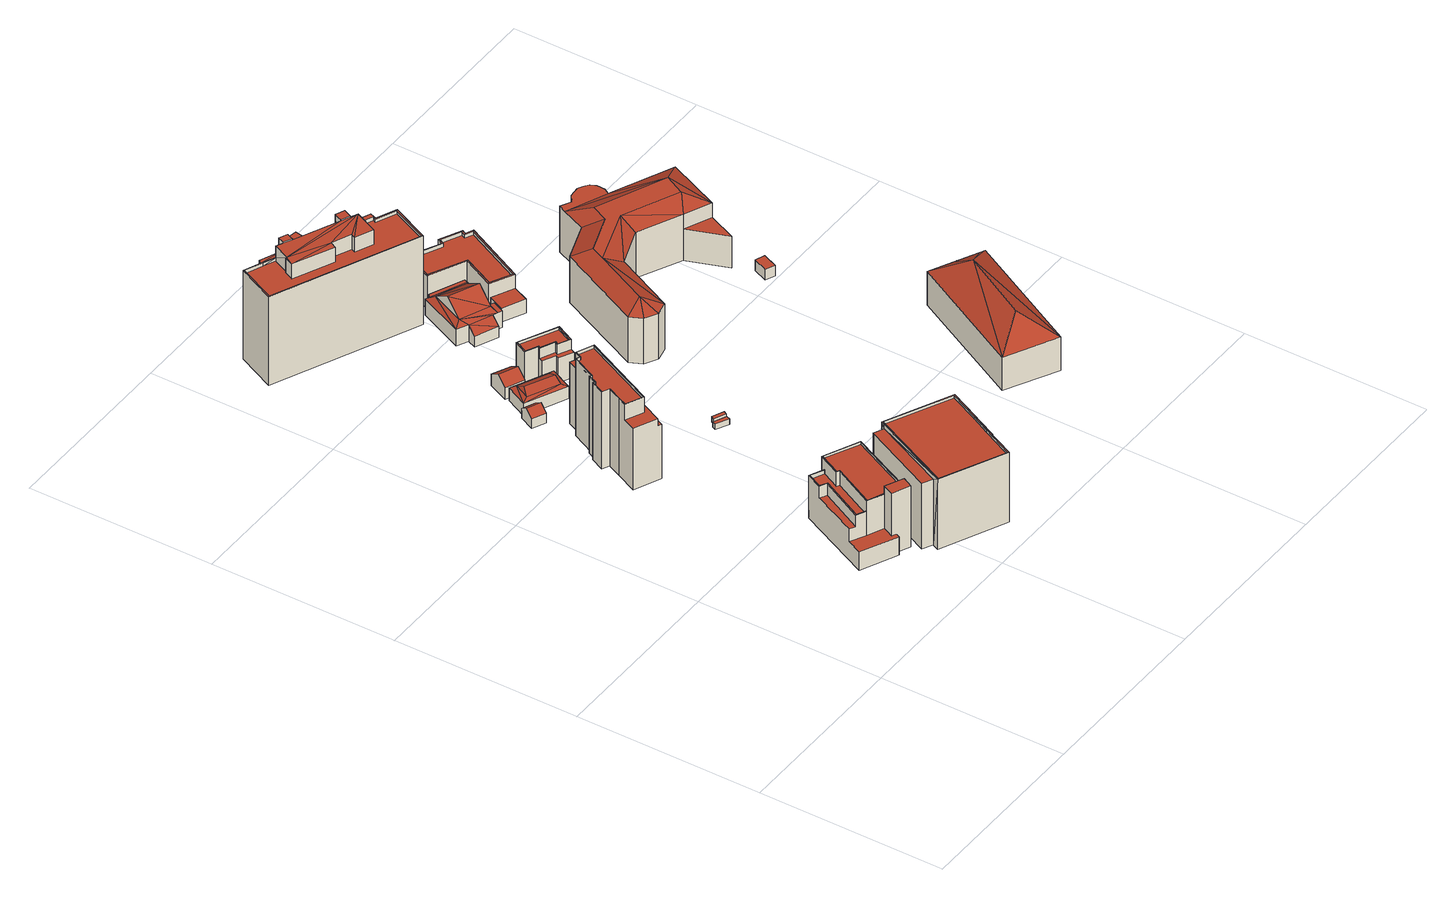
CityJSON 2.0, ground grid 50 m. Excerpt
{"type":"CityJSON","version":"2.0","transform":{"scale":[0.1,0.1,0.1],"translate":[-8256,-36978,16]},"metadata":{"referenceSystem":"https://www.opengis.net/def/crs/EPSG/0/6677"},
"CityObjects":{
"building1":{"type":"Building","attributes":{"class":3002,"usage":422,"measuredHeight":14.7,"storeysAboveGround":4,"storeysBelowGround":0,"prefecture":13,"city":13103,"footprintArea":331.38,"fireproofType":1001,"coverageRatio":60,"floorAreaRatio":400,"surveyYear":2021,"urbanPlanType":21,"areaClassificationType":22,"landUseType":214,"districts":"6","detailedUsage":"1121","floodRisk_description":10,"floodRisk_rank":1,"floodRisk_depth":0.01,"floodRisk_adminType":2,"floodRisk_scale":2,"meshCode":"53394509"},"geometry":[{"type":"Solid","lod":"2","boundaries":[[[[0,1,2,3,4,5,6,7]],[[8,9,10]],[[11,12,13,14,15]],[[16,17,18,19,20,21,22]],[[23,24,10,9]],[[25,26,27,28]],[[29,30,31,32,33,34]],[[35,36,37,38,39,40,41,42,43,44]],[[45,46,47,48,49,50,51,52,53,54]],[[55,56,24,23]],[[28,27,57,58]],[[59,60,61,62]],[[63,64,65]],[[64,63,61,60]],[[59,62,56,55]],[[25,32,31,26]],[[66,67,68,69]],[[70,71,72,73]],[[58,57,15,14]],[[60,59,67,66]],[[70,16,22,4,3,71]],[[58,1,0,9,8,54,53,28]],[[5,4,22,21]],[[11,38,37,12]],[[62,48,47,56]],[[24,46,45,10]],[[7,6,20,19,69,68,55,23]],[[10,45,54,8]],[[12,37,36,34,33,73,72,13]],[[31,43,42,26]],[[57,40,39,15]],[[25,28,53,52]],[[34,36,35,29]],[[59,55,68,67]],[[30,44,43,31]],[[15,39,38,11]],[[70,73,33,17,16]],[[2,14,13,72,71,3]],[[2,1,58,14]],[[6,5,21,20]],[[65,51,50,63]],[[63,50,49,61]],[[61,49,48,62]],[[26,42,41,27]],[[56,47,46,24]],[[33,32,64,18,17]],[[65,64,32,25,52,51]],[[29,35,44,30]],[[18,64,60,66,69,19]],[[27,41,40,57]],[[0,7,23,9]]]],"semantics":{"surfaces":[{"type":"GroundSurface"},{"type":"RoofSurface"},{"type":"WallSurface"}],"values":[[0,1,1,1,1,1,1,1,1,1,1,1,1,1,1,1,1,1,1,2,2,2,2,2,2,2,2,2,2,2,2,2,2,2,2,2,2,2,2,2,2,2,2,2,2,2,2,2,2,2,2]]}}]},
"building2":{"type":"Building","attributes":{"class":3002,"usage":412,"measuredHeight":18.7,"storeysAboveGround":7,"storeysBelowGround":0,"prefecture":13,"city":13103,"footprintArea":244.25,"fireproofType":1001,"coverageRatio":60,"floorAreaRatio":400,"surveyYear":2021,"urbanPlanType":21,"areaClassificationType":22,"landUseType":211,"districts":"6","detailedUsage":"1320","floodRisk_description":10,"floodRisk_rank":1,"floodRisk_depth":0.39,"floodRisk_adminType":2,"floodRisk_scale":2,"meshCode":"53394509"},"geometry":[{"type":"Solid","lod":"2","boundaries":[[[[74,75,76,77,78,79,80,81,82,83,84,85,86]],[[87,88,89,90]],[[91,92,93,94]],[[95,96,97,98]],[[99,100,101,102]],[[103,104,88,87]],[[105,106,107,108,109,110,111,112]],[[90,89,92,91]],[[113,114,115,116]],[[95,117,118,96]],[[119,120,121,122]],[[123,124,125,126,127,128,129,130,131,132,133,134,135]],[[113,116,136,137]],[[98,97,115,114]],[[99,137,136,100]],[[117,94,93,118]],[[103,102,101,104]],[[74,86,102,103]],[[84,83,113,137]],[[77,76,121,120]],[[97,129,128,115]],[[116,127,126,136]],[[109,91,94,110]],[[93,132,131,118]],[[85,84,137,99]],[[99,102,86,85]],[[92,133,132,93]],[[104,123,135,88]],[[82,81,98,114]],[[74,103,87,107,106,75]],[[108,90,91,109]],[[96,130,129,97]],[[78,111,110,94,117,79]],[[136,126,125,100]],[[100,125,124,101]],[[95,98,81,80]],[[107,87,90,108]],[[115,128,127,116]],[[88,135,134,89]],[[122,105,112,119]],[[80,79,117,95]],[[118,131,130,96]],[[83,82,114,113]],[[89,134,133,92]],[[75,106,105,122,121,76]],[[101,124,123,104]],[[77,120,119,112,111,78]]]],"semantics":{"surfaces":[{"type":"GroundSurface"},{"type":"RoofSurface"},{"type":"WallSurface"}],"values":[[0,1,1,1,1,1,1,1,1,1,1,1,1,1,1,1,1,2,2,2,2,2,2,2,2,2,2,2,2,2,2,2,2,2,2,2,2,2,2,2,2,2,2,2,2,2,2]]}}]},
"building3":{"type":"Building","attributes":{"class":3002,"usage":422,"measuredHeight":21.5,"storeysAboveGround":4,"storeysBelowGround":0,"prefecture":13,"city":13103,"footprintArea":544.27,"fireproofType":1001,"coverageRatio":60,"floorAreaRatio":400,"surveyYear":2021,"urbanPlanType":21,"areaClassificationType":22,"landUseType":214,"districts":"6","detailedUsage":"1121","floodRisk_description":10,"floodRisk_rank":1,"floodRisk_depth":0.01,"floodRisk_adminType":2,"floodRisk_scale":2,"meshCode":"53394509"},"geometry":[{"type":"Solid","lod":"2","boundaries":[[[[138,139,140,141,142,143,144,145,146,147,148,149]],[[150,151,152,153]],[[154,155,156,157]],[[158,159,160,161,162,163,164]],[[165,166,167,168]],[[169,170,171,172]],[[165,168,151,150]],[[173,174,167,166]],[[175,176,177,178]],[[169,172,174,173]],[[153,152,171,170]],[[148,147,178,177]],[[152,162,161,171]],[[170,178,147]],[[138,149,176,175]],[[166,165,154,141,140]],[[144,143,156,155]],[[149,148,177,176]],[[146,145,153,170]],[[142,141,154,157]],[[153,145,144,155,150]],[[170,175,178]],[[154,165,150,155]],[[170,147,146]],[[167,158,164,168]],[[170,169,175]],[[174,159,158,167]],[[168,164,163,151]],[[140,139,173,166]],[[151,163,162,152]],[[172,160,159,174]],[[173,139,138,175]],[[173,175,169]],[[143,142,157,156]],[[171,161,160,172]]]],"semantics":{"surfaces":[{"type":"GroundSurface"},{"type":"RoofSurface"},{"type":"WallSurface"}],"values":[[0,1,1,1,1,1,1,1,1,1,1,2,2,2,2,2,2,2,2,2,2,2,2,2,2,2,2,2,2,2,2,2,2,2,2]]}}]},
"building4":{"type":"Building","attributes":{"class":3001,"usage":431,"measuredHeight":3.1,"storeysAboveGround":1,"storeysBelowGround":0,"prefecture":13,"city":13103,"footprintArea":17.51,"fireproofType":1001,"coverageRatio":60,"floorAreaRatio":400,"surveyYear":2021,"urbanPlanType":21,"areaClassificationType":22,"landUseType":216,"districts":"6","detailedUsage":"1431","floodRisk_description":10,"floodRisk_rank":1,"floodRisk_depth":0.1,"floodRisk_adminType":2,"floodRisk_scale":2,"meshCode":"53394509"},"geometry":[{"type":"Solid","lod":"2","boundaries":[[[[179,180,181,182]],[[183,184,185,186]],[[187,188,184,183]],[[179,182,186,185]],[[180,179,185,184,188]],[[182,181,187,183,186]],[[181,180,188,187]]]],"semantics":{"surfaces":[{"type":"GroundSurface"},{"type":"RoofSurface"},{"type":"WallSurface"}],"values":[[0,1,1,2,2,2,2]]}}]},
"building5":{"type":"Building","attributes":{"class":3001,"usage":422,"measuredHeight":4.2,"storeysAboveGround":1,"storeysBelowGround":0,"prefecture":13,"city":13103,"footprintArea":104.18,"fireproofType":1003,"coverageRatio":60,"floorAreaRatio":400,"surveyYear":2021,"urbanPlanType":21,"areaClassificationType":22,"landUseType":214,"districts":"6","detailedUsage":"1123","floodRisk_description":10,"floodRisk_rank":1,"floodRisk_depth":0.1,"floodRisk_adminType":2,"floodRisk_scale":2,"meshCode":"53394509"},"geometry":[{"type":"Solid","lod":"2","boundaries":[[[[189,190,191,192]],[[193,194,195]],[[196,197,198,199]],[[195,194,199]],[[199,200,195]],[[196,194,193,197]],[[201,198,193,202]],[[194,196,199]],[[195,202,193]],[[198,201,200,199]],[[190,189,195,200]],[[191,190,200,201]],[[189,192,202,195]],[[198,197,193]],[[192,191,201,202]]]],"semantics":{"surfaces":[{"type":"GroundSurface"},{"type":"RoofSurface"},{"type":"WallSurface"}],"values":[[0,1,1,1,1,1,1,1,1,1,2,2,2,2,2]]}}]},
"building6":{"type":"Building","attributes":{"class":3001,"usage":421,"measuredHeight":-9999,"storeysAboveGround":1,"storeysBelowGround":0,"prefecture":13,"city":13103,"footprintArea":3.97,"fireproofType":1001,"coverageRatio":60,"floorAreaRatio":400,"surveyYear":2021,"urbanPlanType":21,"areaClassificationType":22,"landUseType":214,"districts":"6","detailedUsage":"1110","floodRisk_description":10,"floodRisk_rank":1,"floodRisk_depth":0.02,"floodRisk_adminType":2,"floodRisk_scale":2,"meshCode":"53394509"},"geometry":[{"type":"Solid","lod":"2","boundaries":[[[[203,204,205,206]],[[207,208,209,210]],[[205,204,207,210]],[[203,206,209,208]],[[206,205,210,209]],[[204,203,208,207]]]],"semantics":{"surfaces":[{"type":"GroundSurface"},{"type":"RoofSurface"},{"type":"WallSurface"}],"values":[[0,1,2,2,2,2]]}}]},
"building7":{"type":"Building","attributes":{"class":3001,"usage":422,"measuredHeight":3.6,"storeysAboveGround":1,"storeysBelowGround":0,"prefecture":13,"city":13103,"footprintArea":104.18,"fireproofType":1003,"coverageRatio":60,"floorAreaRatio":400,"surveyYear":2021,"urbanPlanType":21,"areaClassificationType":22,"landUseType":214,"districts":"6","detailedUsage":"1123","floodRisk_description":10,"floodRisk_rank":1,"floodRisk_depth":0.12,"floodRisk_adminType":2,"floodRisk_scale":2,"meshCode":"53394509"},"geometry":[{"type":"Solid","lod":"2","boundaries":[[[[211,212,213,214]],[[215,216,217,218]],[[219,220,218,217]],[[214,213,219,217,216]],[[213,212,220,219]],[[211,214,216,215]],[[212,211,215,218,220]]]],"semantics":{"surfaces":[{"type":"GroundSurface"},{"type":"RoofSurface"},{"type":"WallSurface"}],"values":[[0,1,1,2,2,2,2]]}}]},
"building8":{"type":"Building","attributes":{"class":9999,"usage":461,"measuredHeight":-9999,"storeysAboveGround":9999,"storeysBelowGround":9999,"prefecture":13,"city":13103,"footprintArea":-9999,"fireproofType":1011,"coverageRatio":60,"floorAreaRatio":400,"surveyYear":1,"urbanPlanType":21,"areaClassificationType":22,"landUseType":214,"districts":"6","detailedUsage":"0","floodRisk_description":10,"floodRisk_rank":1,"floodRisk_depth":0.02,"floodRisk_adminType":2,"floodRisk_scale":2,"meshCode":"53394509"},"geometry":[{"type":"Solid","lod":"2","boundaries":[[[[221,222,223,224]],[[225,226,227,228]],[[222,221,226,225]],[[223,222,225,228]],[[224,223,228,227]],[[221,224,227,226]]]],"semantics":{"surfaces":[{"type":"GroundSurface"},{"type":"RoofSurface"},{"type":"WallSurface"}],"values":[[0,1,2,2,2,2]]}}]},
"building9":{"type":"Building","attributes":{"class":3002,"usage":412,"measuredHeight":25.4,"storeysAboveGround":7,"storeysBelowGround":0,"prefecture":13,"city":13103,"footprintArea":470.86,"fireproofType":1001,"coverageRatio":60,"floorAreaRatio":400,"surveyYear":2021,"urbanPlanType":21,"areaClassificationType":22,"landUseType":211,"districts":"6","detailedUsage":"1320","floodRisk_description":10,"floodRisk_rank":1,"floodRisk_depth":0.06,"floodRisk_adminType":2,"floodRisk_scale":2,"landslideRisk_description":1,"landslideRisk_areaType":1,"meshCode":"53394509"},"geometry":[{"type":"Solid","lod":"2","boundaries":[[[[229,230,231,232,233,234,235,236,237,238,239,240,241,242,243,244]],[[245,246,247,248]],[[249,250,251]],[[252,253,254]],[[255,248,247,256,257,258]],[[259,260,261,262]],[[260,263,253]],[[264,265,252]],[[250,266,251]],[[267,268,246,245]],[[269,270,268,267]],[[271,272,273,274]],[[275,276,277,278]],[[263,279,253]],[[251,280,281]],[[260,282,263]],[[252,262,261]],[[266,283,280]],[[284,285,270,269]],[[251,285,284,249]],[[264,252,254]],[[286,287,288,289]],[[260,259,290,291,292]],[[251,266,280]],[[261,260,253,252]],[[293,294,295,296,297,298,299,300,301,302,303,304,305,306,307,308,309,310,311]],[[257,241,240,288]],[[280,234,233,281]],[[249,305,250]],[[258,257,287]],[[291,283,266]],[[243,242,256,247]],[[294,293,258,262]],[[307,306,284,269]],[[302,301,263,282]],[[255,258,293,311]],[[276,286,289]],[[287,257,288]],[[264,254,298,297]],[[256,242,241,257]],[[253,279,300,299]],[[263,301,300,279]],[[250,304,303,260]],[[291,266,292]],[[309,308,267,245]],[[310,309,245,248]],[[262,252,295,294]],[[290,271,274,291]],[[311,310,248,255]],[[265,264,297,296]],[[273,272,236,235]],[[252,265,296,295]],[[268,270,230,229]],[[239,276,289]],[[270,285,231,230]],[[235,234,280,283,291,274,273]],[[260,303,302,282]],[[232,251,281,233]],[[239,238,276]],[[290,259,275,278]],[[286,259,262,287]],[[266,250,260,292]],[[298,254,253,299]],[[277,237,236,272,271,290,278]],[[286,276,275,259]],[[308,307,269,267]],[[287,262,258]],[[247,246,244,243]],[[237,277,276,238]],[[249,284,306,305]],[[305,304,250]],[[288,240,239,289]],[[246,268,229,244]],[[231,285,251,232]]]],"semantics":{"surfaces":[{"type":"GroundSurface"},{"type":"RoofSurface"},{"type":"WallSurface"}],"values":[[0,1,1,1,1,1,1,1,1,1,1,1,1,1,1,1,1,1,1,1,1,1,1,1,1,1,2,2,2,2,2,2,2,2,2,2,2,2,2,2,2,2,2,2,2,2,2,2,2,2,2,2,2,2,2,2,2,2,2,2,2,2,2,2,2,2,2,2,2,2,2,2,2,2]]}}]},
"building10":{"type":"Building","attributes":{"class":3002,"usage":422,"measuredHeight":9.2,"storeysAboveGround":3,"storeysBelowGround":0,"prefecture":13,"city":13103,"footprintArea":63.74,"fireproofType":1003,"coverageRatio":60,"floorAreaRatio":400,"surveyYear":2021,"urbanPlanType":21,"areaClassificationType":22,"landUseType":214,"districts":"6","detailedUsage":"1123","floodRisk_description":10,"floodRisk_rank":1,"floodRisk_depth":0.06,"floodRisk_adminType":2,"floodRisk_scale":2,"meshCode":"53394509"},"geometry":[{"type":"Solid","lod":"2","boundaries":[[[[312,313,314,315,316,317,318,319]],[[320,321,322,323]],[[324,325,326,327,328,329,330,331]],[[332,333,334,335,336,337,338,339]],[[340,341,342,343]],[[344,345,321,320]],[[346,347,348,349]],[[323,322,341,340]],[[346,349,345,344]],[[350,351,348,347]],[[350,343,342,351]],[[351,334,333,348]],[[345,339,338,321]],[[319,318,346,344]],[[329,340,343,330]],[[322,337,336,341]],[[349,332,339,345]],[[348,333,332,349]],[[315,314,328,327]],[[313,323,340,329,328,314]],[[320,323,313,312]],[[316,315,327,326]],[[317,325,324,347,346,318]],[[312,319,344,320]],[[341,336,335,342]],[[342,335,334,351]],[[330,343,350,331]],[[321,338,337,322]],[[317,316,326,325]],[[331,350,347,324]]]],"semantics":{"surfaces":[{"type":"GroundSurface"},{"type":"RoofSurface"},{"type":"WallSurface"}],"values":[[0,1,1,1,1,1,1,1,1,1,1,2,2,2,2,2,2,2,2,2,2,2,2,2,2,2,2,2,2,2]]}}]},
"building11":{"type":"Building","attributes":{"class":3001,"usage":422,"measuredHeight":5.9,"storeysAboveGround":2,"storeysBelowGround":0,"prefecture":13,"city":13103,"footprintArea":179.6,"fireproofType":1003,"coverageRatio":60,"floorAreaRatio":400,"surveyYear":2021,"urbanPlanType":21,"areaClassificationType":22,"landUseType":214,"districts":"6","detailedUsage":"1123","floodRisk_description":10,"floodRisk_rank":1,"floodRisk_depth":0.05,"floodRisk_adminType":2,"floodRisk_scale":2,"meshCode":"53394509"},"geometry":[{"type":"Solid","lod":"2","boundaries":[[[[352,353,354,355,356,357,358,359,360,361,362,363]],[[364,365,366]],[[367,368,369,370]],[[371,372,364]],[[373,374,375,376]],[[371,376,377]],[[378,372,371]],[[377,379,380]],[[379,381,378]],[[378,382,372]],[[377,376,375,370,381]],[[371,383,376]],[[380,371,377]],[[381,369,382]],[[371,364,383]],[[379,378,380]],[[366,383,364]],[[381,370,369]],[[381,382,378]],[[354,353,366,365]],[[360,359,368,367]],[[363,362,374,373]],[[356,355,364,372]],[[355,354,365,364]],[[378,371,380]],[[362,361,375,374]],[[353,352,383,366]],[[379,377,381]],[[361,360,367,370,375]],[[357,356,372,382]],[[352,363,373,376,383]],[[359,358,369,368]],[[358,357,382,369]]]],"semantics":{"surfaces":[{"type":"GroundSurface"},{"type":"RoofSurface"},{"type":"WallSurface"}],"values":[[0,1,1,1,1,1,1,1,1,1,1,1,1,1,1,1,1,1,1,2,2,2,2,2,2,2,2,2,2,2,2,2,2]]}}]},
"building12":{"type":"Building","attributes":{"class":3001,"usage":422,"measuredHeight":4.5,"storeysAboveGround":2,"storeysBelowGround":0,"prefecture":13,"city":13103,"footprintArea":271.03,"fireproofType":1003,"coverageRatio":60,"floorAreaRatio":400,"surveyYear":2021,"urbanPlanType":21,"areaClassificationType":22,"landUseType":214,"districts":"6","detailedUsage":"1123","meshCode":"53394509"},"geometry":[{"type":"Solid","lod":"2","boundaries":[[[[384,385,386,387]],[[388,389,390,391]],[[385,384,390,389]],[[384,387,391,390]],[[386,385,389,388]],[[387,386,388,391]]]],"semantics":{"surfaces":[{"type":"GroundSurface"},{"type":"RoofSurface"},{"type":"WallSurface"}],"values":[[0,1,2,2,2,2]]}}]},
"building13":{"type":"Building","attributes":{"class":3002,"usage":422,"measuredHeight":9.5,"storeysAboveGround":2,"storeysBelowGround":0,"prefecture":13,"city":13103,"footprintArea":271.03,"fireproofType":1003,"coverageRatio":60,"floorAreaRatio":400,"surveyYear":2021,"urbanPlanType":21,"areaClassificationType":22,"landUseType":214,"districts":"6","detailedUsage":"1123","floodRisk_description":10,"floodRisk_rank":1,"floodRisk_depth":0.01,"floodRisk_adminType":2,"floodRisk_scale":2,"meshCode":"53394509"},"geometry":[{"type":"Solid","lod":"2","boundaries":[[[[392,393,394,395,396,397,398,399,400,401,402,403]],[[404,405,406,407]],[[408,409,410,411]],[[412,413,414,415,416,417,418,419,420,421,422]],[[423,424,425,426]],[[407,406,427,428]],[[429,430,424,423]],[[408,431,432,409]],[[433,426,425,434]],[[435,436,432,431]],[[429,411,410,430]],[[435,428,427,436]],[[433,434,405,404]],[[437,438,439,440]],[[393,392,429,423]],[[406,421,420,427]],[[401,400,431,408]],[[403,438,437,411,429,392]],[[439,402,401,408,440]],[[398,397,407,428]],[[394,393,423,426]],[[425,413,412,434]],[[410,416,415,430]],[[432,418,417,409]],[[399,398,428,435]],[[435,431,400,399]],[[396,395,433,404]],[[430,415,414,424]],[[409,417,416,410]],[[436,419,418,432]],[[405,422,421,406]],[[397,396,404,407]],[[395,394,426,433]],[[434,412,422,405]],[[427,420,419,436]],[[403,402,439,438]],[[424,414,413,425]],[[411,437,440,408]]]],"semantics":{"surfaces":[{"type":"GroundSurface"},{"type":"RoofSurface"},{"type":"WallSurface"}],"values":[[0,1,1,1,1,1,1,1,1,1,1,1,1,1,2,2,2,2,2,2,2,2,2,2,2,2,2,2,2,2,2,2,2,2,2,2,2,2]]}}]},
"building14":{"type":"Building","attributes":{"class":3002,"usage":421,"measuredHeight":14.3,"storeysAboveGround":3,"storeysBelowGround":0,"prefecture":13,"city":13103,"footprintArea":862.62,"fireproofType":1003,"coverageRatio":60,"floorAreaRatio":400,"surveyYear":2021,"urbanPlanType":21,"areaClassificationType":22,"landUseType":214,"districts":"6","detailedUsage":"1110","floodRisk_description":10,"floodRisk_rank":1,"floodRisk_depth":0.01,"floodRisk_adminType":2,"floodRisk_scale":2,"landslideRisk_description":1,"landslideRisk_areaType":1,"meshCode":"53394509"},"geometry":[{"type":"Solid","lod":"2","boundaries":[[[[441,442,443,444,445,446,447,448,449,450,451,452,453,454,455,456,457,458,459,460]],[[461,462,463,464]],[[465,466,467]],[[468,469,470]],[[471,472,473]],[[474,470,469]],[[475,476,477,478,479,480,481,482,483,484]],[[485,486,487]],[[486,488,487]],[[485,474,469]],[[462,461,485,469,472,471,489]],[[471,480,489]],[[489,480,463,462]],[[473,490,471]],[[486,491,492]],[[491,486,485,461,464]],[[471,481,480]],[[468,472,469]],[[471,490,481]],[[485,487,474]],[[468,473,472]],[[492,488,486]],[[441,460,481,490]],[[453,452,479,478]],[[470,444,443,466,468]],[[459,458,483,482]],[[455,454,477,476]],[[445,444,470,474]],[[456,455,476,475]],[[443,442,467,466]],[[441,490,473,465,467,442]],[[454,453,478,477]],[[448,447,488,492]],[[450,449,491,464]],[[451,450,464,463]],[[465,473,468,466]],[[458,457,484,483]],[[446,445,474,487]],[[457,456,475,484]],[[447,446,487,488]],[[449,448,492,491]],[[452,451,463,480,479]],[[460,459,482,481]]]],"semantics":{"surfaces":[{"type":"GroundSurface"},{"type":"RoofSurface"},{"type":"WallSurface"}],"values":[[0,1,1,1,1,1,1,1,1,1,1,1,1,1,1,1,1,1,1,1,1,1,2,2,2,2,2,2,2,2,2,2,2,2,2,2,2,2,2,2,2,2,2]]}}]},
"building15":{"type":"Building","attributes":{"class":9999,"usage":461,"measuredHeight":3.6,"storeysAboveGround":9999,"storeysBelowGround":9999,"prefecture":13,"city":13103,"footprintArea":-9999,"fireproofType":1011,"coverageRatio":60,"floorAreaRatio":400,"surveyYear":1,"urbanPlanType":21,"areaClassificationType":22,"landUseType":214,"districts":"6","detailedUsage":"0","meshCode":"53394509"},"geometry":[{"type":"Solid","lod":"2","boundaries":[[[[493,494,495,496]],[[497,498,499,500]],[[495,494,497,500]],[[493,496,499,498]],[[496,495,500,499]],[[494,493,498,497]]]],"semantics":{"surfaces":[{"type":"GroundSurface"},{"type":"RoofSurface"},{"type":"WallSurface"}],"values":[[0,1,2,2,2,2]]}}]},
"building16":{"type":"Building","attributes":{"class":9999,"usage":422,"measuredHeight":10.8,"storeysAboveGround":2,"storeysBelowGround":0,"prefecture":13,"city":13103,"footprintArea":545.49,"fireproofType":1001,"coverageRatio":80,"floorAreaRatio":500,"surveyYear":2021,"urbanPlanType":21,"areaClassificationType":22,"landUseType":214,"districts":"10","detailedUsage":"1122","floodRisk_description":10,"floodRisk_rank":1,"floodRisk_depth":0.01,"floodRisk_adminType":2,"floodRisk_scale":2,"meshCode":"53394509","name":"大倉集古館"},"geometry":[{"type":"Solid","lod":"2","boundaries":[[[[501,502,503,504,505,506,507,508]],[[509,510,511]],[[509,512,513]],[[514,515,516,517]],[[511,512,509]],[[518,509,519]],[[518,510,509]],[[520,521,517,516]],[[509,522,519]],[[513,522,509]],[[511,513,512]],[[502,501,521,520]],[[504,503,515,514]],[[506,505,522,513]],[[518,519,514,517,521]],[[507,506,513,511]],[[508,510,518,521,501]],[[508,507,511,510]],[[505,504,514,519,522]],[[503,502,520,516,515]]]],"semantics":{"surfaces":[{"type":"GroundSurface"},{"type":"RoofSurface"},{"type":"WallSurface"}],"values":[[0,1,1,1,1,1,1,1,1,1,1,2,2,2,2,2,2,2,2,2]]}}]},
"building17":{"type":"Building","attributes":{"class":3001,"usage":421,"measuredHeight":3.1,"storeysAboveGround":1,"storeysBelowGround":0,"prefecture":13,"city":13103,"footprintArea":11.53,"fireproofType":1001,"coverageRatio":60,"floorAreaRatio":400,"surveyYear":2021,"urbanPlanType":21,"areaClassificationType":22,"landUseType":214,"districts":"6","detailedUsage":"1110","floodRisk_description":10,"floodRisk_rank":1,"floodRisk_depth":0.05,"floodRisk_adminType":2,"floodRisk_scale":2,"meshCode":"53394509"},"geometry":[{"type":"Solid","lod":"2","boundaries":[[[[523,524,525,526]],[[527,528,529,530]],[[524,523,528,527]],[[523,526,529,528]],[[525,524,527,530]],[[526,525,530,529]]]],"semantics":{"surfaces":[{"type":"GroundSurface"},{"type":"RoofSurface"},{"type":"WallSurface"}],"values":[[0,1,2,2,2,2]]}}]}
},
"vertices":[
[313,362,119],[318,372,119],[412,328,119],[316,127,119],[281,144,119],[276,133,119],[180,178,119],[275,380,119],[312,360,243],[313,362,243],[310,361,243],[329,157,274],[328,155,274],[330,155,274],[412,328,274],[410,327,274],[269,149,173],[282,177,173],[240,197,173],[199,218,173],[180,178,173],[276,133,173],[281,144,173],[275,380,243],[276,377,243],[296,309,274],[298,310,274],[291,314,274],[289,313,274],[284,178,274],[283,179,274],[242,198,274],[240,197,274],[282,177,274],[284,177,274],[284,178,267],[284,177,267],[328,155,267],[329,157,267],[410,327,267],[319,370,267],[291,314,267],[298,310,267],[242,198,267],[283,179,267],[310,361,232],[276,377,232],[258,339,232],[277,329,232],[217,211,232],[239,200,232],[241,199,232],[296,309,232],[289,313,232],[312,360,232],[255,338,243],[258,339,243],[319,370,274],[318,372,274],[274,328,243],[214,210,243],[217,211,243],[277,329,243],[239,200,243],[240,197,243],[241,199,243],[214,210,209],[274,328,209],[255,338,209],[199,218,209],[269,149,298],[316,127,298],[330,155,298],[282,177,298],
[226,973,133],[245,1014,133],[313,982,133],[194,728,133],[124,760,133],[149,815,133],[166,852,133],[147,861,133],[164,897,133],[169,895,133],[179,917,133],[185,914,133],[215,978,133],[234,991,359],[235,989,359],[278,970,359],[279,970,359],[186,771,359],[185,772,359],[140,793,359],[139,793,359],[166,852,359],[167,852,359],[148,861,359],[147,861,359],[185,914,359],[185,913,359],[215,977,359],[215,978,359],[226,973,359],[226,972,359],[303,986,313],[245,1014,313],[234,991,313],[279,970,313],[186,771,313],[139,793,313],[124,760,313],[184,732,313],[169,895,359],[164,897,359],[164,896,359],[169,893,359],[149,815,359],[150,815,359],[184,732,292],[194,728,292],[313,982,292],[303,986,292],[226,972,350],[215,977,350],[185,913,350],[179,915,350],[169,893,350],[164,896,350],[148,861,350],[167,852,350],[150,815,350],[140,793,350],[185,772,350],[278,970,350],[235,989,350],[179,915,359],[179,917,359],
[460,296,101],[465,306,101],[641,223,101],[601,140,101],[613,134,101],[590,85,101],[576,91,101],[534,2,101],[361,84,101],[369,101,101],[342,114,101],[434,308,101],[576,91,305],[574,92,305],[532,5,305],[534,2,305],[601,140,283],[576,91,283],[590,85,283],[613,134,283],[637,222,297],[467,303,297],[463,295,297],[365,85,297],[532,5,297],[574,92,297],[599,141,297],[601,140,305],[641,223,305],[637,222,305],[599,141,305],[460,296,305],[361,84,305],[365,85,305],[463,295,305],[465,306,305],[467,303,305],[460,296,293],[434,308,293],[342,114,293],[369,101,293],
[187,1079,127],[206,1120,127],[241,1105,127],[222,1063,127],[232,1084,171],[196,1099,171],[187,1079,155],[222,1063,155],[241,1105,155],[206,1120,155],
[217,1121,126],[245,1180,126],[353,1129,126],[325,1070,126],[316,1086,168],[234,1124,168],[217,1121,162],[251,1142,179],[325,1107,179],[335,1128,168],[255,1166,168],[245,1180,162],[353,1129,162],[325,1070,162],
[431,700,145],[397,716,145],[401,726,145],[435,710,145],[397,716,161],[431,700,161],[435,710,161],[401,726,161],
[316,1222,125],[293,1169,125],[244,1190,125],[268,1244,125],[316,1222,159],[268,1244,159],[255,1215,180],[303,1193,180],[244,1190,159],[293,1169,159],
[441,716,145],[411,730,145],[416,739,145],[446,725,145],[411,730,161],[441,716,161],[446,725,161],[416,739,161],
[379,1504,113],[0,1676,113],[48,1778,113],[94,1758,113],[98,1767,113],[152,1744,113],[154,1750,113],[176,1741,113],[173,1735,113],[293,1684,113],[296,1690,113],[320,1680,113],[318,1674,113],[380,1648,113],[373,1630,113],[426,1606,113],[422,1605,373],[426,1606,373],[373,1630,373],[369,1629,373],[96,1755,373],[127,1741,373],[94,1758,373],[329,1649,406],[208,1643,406],[259,1620,406],[373,1637,373],[380,1648,373],[318,1674,373],[313,1663,373],[286,1669,406],[107,1698,406],[308,1654,406],[310,1658,406],[94,1675,406],[254,1609,406],[301,1588,406],[128,1742,373],[378,1507,373],[379,1504,373],[4,1677,373],[0,1676,373],[168,1723,409],[176,1741,409],[154,1750,409],[147,1733,409],[286,1669,373],[293,1684,373],[173,1735,373],[168,1723,373],[200,1626,406],[152,1744,373],[98,1767,373],[105,1699,406],[147,1733,373],[49,1775,373],[48,1778,373],[286,1669,409],[310,1658,409],[320,1680,409],[296,1690,409],[168,1723,406],[147,1733,406],[128,1742,406],[313,1663,363],[310,1658,363],[329,1649,363],[301,1588,363],[254,1609,363],[259,1620,363],[208,1643,363],[200,1626,363],[94,1675,363],[105,1699,363],[107,1698,363],[127,1741,363],[96,1755,363],[49,1775,363],[4,1677,363],[378,1507,363],[422,1605,363],[369,1629,363],[373,1637,363],
[325,1214,126],[427,1164,126],[397,1103,126],[360,1122,126],[364,1130,126],[331,1146,126],[339,1163,126],[307,1178,126],[325,1214,227],[326,1211,227],[424,1163,227],[427,1164,227],[336,1157,198],[331,1146,198],[364,1130,198],[360,1122,198],[397,1103,198],[403,1115,198],[370,1131,198],[374,1139,198],[342,1164,220],[339,1158,220],[377,1140,220],[373,1132,220],[402,1118,220],[424,1163,220],[326,1211,220],[310,1179,220],[403,1115,227],[402,1118,227],[373,1132,227],[370,1131,227],[307,1178,227],[310,1179,227],[339,1163,227],[336,1157,227],[339,1158,227],[342,1164,227],[374,1139,227],[377,1140,227],
[434,1351,125],[423,1326,125],[363,1353,125],[373,1376,125],[344,1390,125],[398,1511,125],[410,1505,125],[414,1514,125],[505,1474,125],[462,1377,125],[472,1372,125],[458,1340,125],[373,1376,173],[363,1353,157],[423,1326,157],[505,1474,173],[414,1514,173],[410,1505,173],[501,1465,173],[366,1397,184],[344,1390,173],[458,1340,173],[472,1372,173],[462,1377,173],[447,1345,173],[446,1364,184],[407,1489,184],[465,1407,219],[386,1442,219],[486,1455,184],[398,1511,173],[434,1351,173],
[470,1349,128],[490,1393,128],[548,1365,128],[529,1322,128],[548,1365,168],[490,1393,168],[470,1349,168],[529,1322,168],
[549,1567,112],[556,1581,112],[614,1552,112],[609,1542,112],[629,1532,112],[548,1365,112],[486,1396,112],[528,1483,112],[432,1529,112],[449,1565,112],[427,1576,112],[447,1617,112],[629,1532,209],[625,1530,209],[547,1369,209],[548,1365,209],[449,1565,209],[452,1564,209],[470,1602,209],[469,1606,209],[604,1540,199],[609,1551,199],[557,1576,199],[551,1563,199],[470,1602,199],[452,1564,199],[436,1531,199],[532,1484,199],[490,1397,199],[547,1369,199],[625,1530,199],[556,1581,209],[557,1576,209],[609,1551,209],[614,1552,209],[490,1397,209],[486,1396,209],[549,1567,209],[551,1563,209],[432,1529,209],[436,1531,209],[609,1542,209],[604,1540,209],[528,1483,209],[532,1484,209],[469,1606,241],[447,1617,241],[427,1576,241],[449,1565,241],
[1032,1247,117],[936,1029,117],[897,1136,117],[784,1191,117],[680,1153,117],[604,992,117],[568,985,117],[534,1003,117],[519,1036,117],[627,1268,117],[731,1304,117],[767,1388,117],[795,1374,117],[814,1388,117],[843,1390,117],[857,1383,117],[869,1374,117],[876,1359,117],[875,1337,117],[867,1322,117],[658,1224,274],[763,1260,274],[731,1304,251],[627,1268,251],[969,1104,209],[897,1136,209],[936,1029,209],[897,1136,251],[792,1238,274],[784,1191,251],[967,1223,274],[939,1169,274],[969,1104,251],[680,1153,251],[857,1383,251],[843,1390,251],[814,1388,251],[795,1374,251],[767,1388,251],[758,1368,251],[867,1322,251],[875,1337,251],[876,1359,251],[869,1374,251],[641,1186,274],[572,1039,274],[604,992,251],[568,985,251],[783,1304,274],[1032,1247,251],[519,1036,251],[534,1003,251],
[541,1935,3],[550,1985,3],[571,1981,3],[562,1931,3],[550,1985,42],[541,1935,42],[562,1931,42],[571,1981,42],
[1117,543,131],[1138,583,131],[1200,550,131],[1180,512,131],[1193,505,131],[1027,188,131],[891,259,131],[1056,574,131],[1091,471,285],[1056,574,229],[891,259,229],[992,289,285],[1027,188,229],[1180,512,166],[1200,550,166],[1169,567,188],[1148,528,188],[1117,543,229],[1180,512,229],[1138,583,166],[1117,543,166],[1193,505,229],
[944,915,138],[919,926,138],[936,965,138],[961,955,138],[919,926,169],[944,915,169],[961,955,169],[936,965,169]
]}
